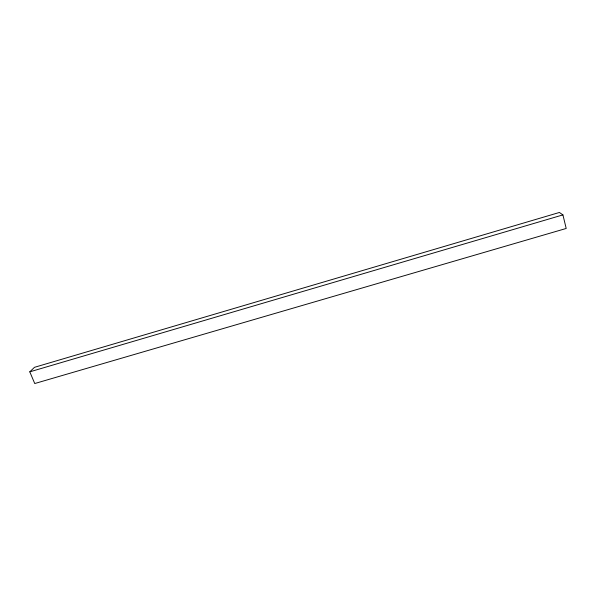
<?xml version="1.0" encoding="UTF-8"?>
<svg xmlns="http://www.w3.org/2000/svg" width="596" height="596" viewBox="0 0 596 596"><rect width="100%" height="100%" fill="white"/><g stroke="black" fill="none" stroke-linecap="round" stroke-linejoin="round"><path stroke-width="0.89" d="M29.8 371.837L34.493 367.315L559.406 212.467L562.922 214.895L566.2 228.462L34.739 383.533L29.8 371.837L562.922 214.895"/></g></svg>
